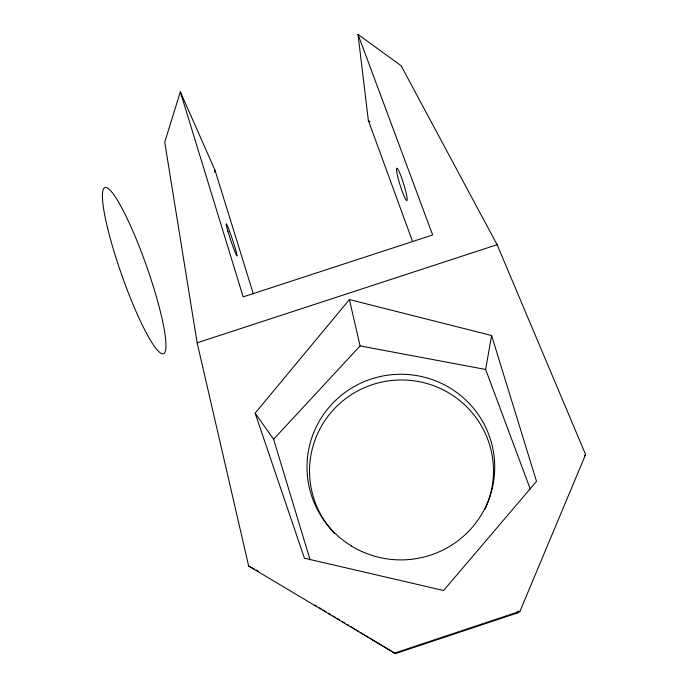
<?xml version="1.0" encoding="UTF-8"?>
<svg xmlns="http://www.w3.org/2000/svg" width="688" height="688" viewBox="0 0 688 688"><rect width="100%" height="100%" fill="white"/><g stroke="black" fill="none" stroke-linecap="round" stroke-linejoin="round"><path stroke-width="1.03" d="M530.293 489.125L485.633 369.456L491.593 335.503L349.392 299.564L255.136 413.196L304.423 558.2L443.605 590.51L536.511 481.359L491.593 335.503M214.407 172.232L215 170.211L180.325 91.814L164.742 142.201L197.138 342.83L248.66 566.035L395.419 653.6L517.23 613.025L519.956 611.331L585.6 454.527L497.106 244.696L401.07 65.67L358.009 34.4L368.347 120.443L412.568 241.54M517.23 613.025L518.03 611.039M584.387 456.204L585.6 454.527M310.099 559.817L273.609 439.228L360.099 345.918L349.392 299.564M394.164 653.23L519.956 611.331M197.138 342.83L497.106 244.696M360.099 345.918L485.633 369.456M248.66 566.035L254.311 569.053M256.194 570.06L258.077 571.057M314.923 605.036L316.755 606.137M319.499 607.796L321.33 608.897M323.154 609.998L325.897 611.658M328.649 613.309L330.472 614.418M333.216 616.07L335.047 617.179M336.879 618.28L339.623 619.931M342.366 621.591L344.198 622.692M346.941 624.351L348.773 625.452M350.596 626.562L354.26 628.763M356.092 629.873L358.835 631.524M360.658 632.625L367.977 637.045M369.809 638.146L395.419 653.6M368.347 120.443L370.041 121.716M255.136 413.196L273.609 439.228M358.009 34.4L432.666 234.978L243.174 296.881L180.325 91.814M215 170.211L253.339 293.914M334.514 533.381A91.986 91.048 0.8 0 1 330.455 413.178A91.986 91.048 0.8 0 1 450.391 393.897A91.986 91.048 0.8 0 1 485.031 509.189M107.543 227.926A88.107 13.175 70.6 0 0 162.437 353.83A88.107 13.175 70.6 0 0 132.414 230.05A88.107 13.175 70.6 0 0 107.543 227.926M227.952 231.521A16.968 0.937 71.4 0 0 236.964 255.927A16.968 0.937 71.4 0 0 229.852 232.088A16.968 0.937 71.4 0 0 227.952 231.521M397.569 175.956A16.925 1.875 72.7 0 0 406.746 200.552A16.925 1.875 72.7 0 0 401.19 176.67A16.925 1.875 72.7 0 0 397.569 175.956M351.491 546.031A93.869 92.82 -0.5 0 0 494.689 469.861A93.869 92.82 -0.5 0 0 356.401 385.34A93.869 92.82 -0.5 0 0 351.491 546.031"/></g></svg>
